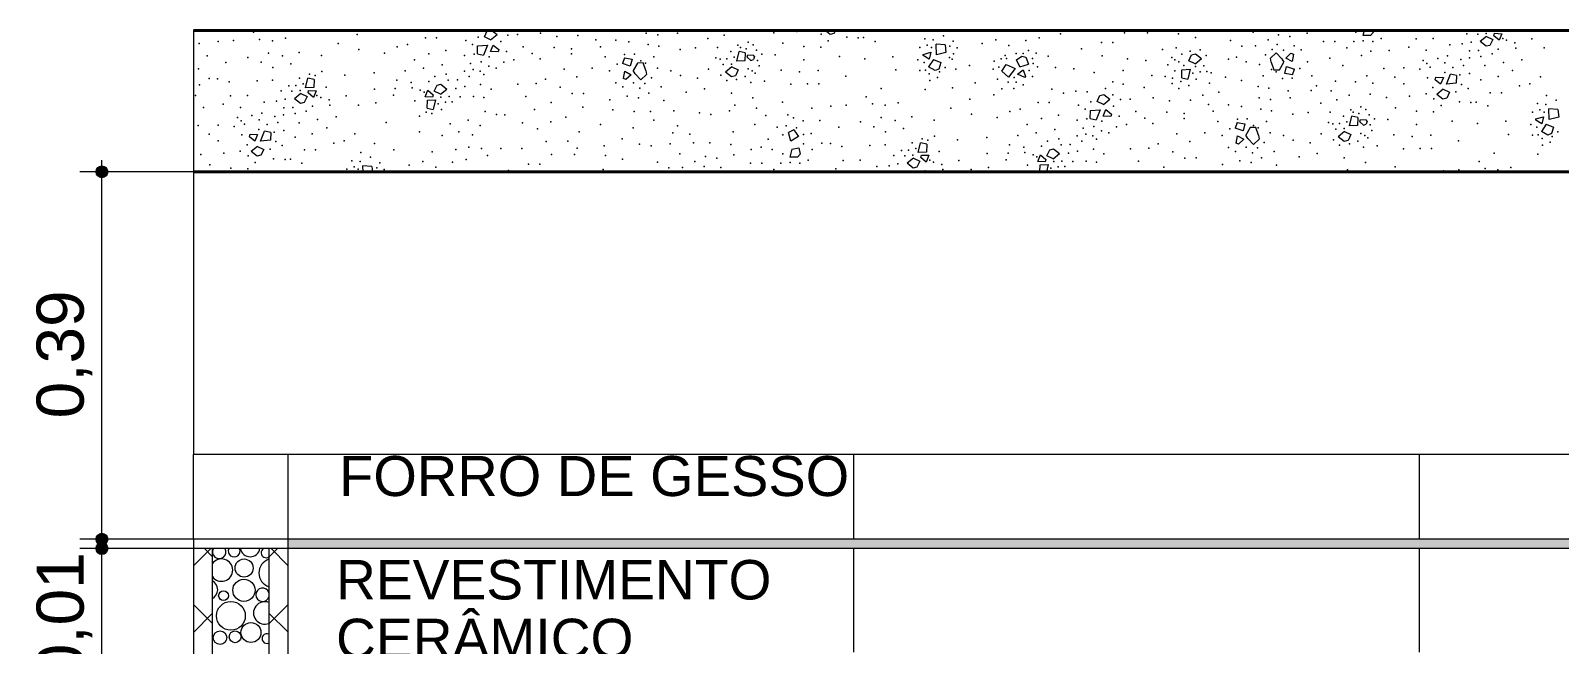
# Model space of a CAD drawing. Header units: metres. Extents: x -1.8 to 75.3, y -2 to 2.8.
# Drawn here: x 69.462 to 71.084, y 1.15 to 1.802 of the extents above; entities that cross this region are included whole.
import ezdxf

# ---------------------------------------------------------------- set-up
doc = ezdxf.new("R2010")
doc.units = ezdxf.units.M
doc.header["$MEASUREMENT"] = 0
for name, color, linetype in [('COTAS CORTE', 7, 'Continuous'), ('FORRO.EXEC', 7, 'Continuous'), ('LAJES.EST', 7, 'Continuous'), ('PAREDE CONSTRUIR', 7, 'Continuous')]:
    doc.layers.add(name, color=color, linetype=linetype)
for name, color, linetype, lineweight, true_color in [('COTAS CORTE_Caneta_No__25', 7, 'Continuous', 13, 0x982312), ('LAJES.EST_Caneta_No__97', 7, 'Continuous', 13, 0x6b6b6b), ('NOTAS-EXECUTIVO.ARQ_Caneta_No__12', 7, 'Continuous', 0, 0x030303), ('PAREDE CONSTRUIR_Caneta_No__96', 7, 'Continuous', 0, 0xb6b6b6), ('PAREDE CONSTRUIR_Caneta_No__97', 7, 'Continuous', 13, 0x6b6b6b)]:
    doc.layers.add(name, color=color, linetype=linetype, lineweight=lineweight, true_color=true_color)
for name, color, linetype, lineweight in [('FORRO.EXEC_Caneta_No__241', 7, 'Continuous', 13), ('LAJES.EST_Caneta_No__1', 7, 'Continuous', 40), ('LAJES.EST_Caneta_No__241', 7, 'Continuous', 13), ('PAREDE CONSTRUIR_Caneta_No__241', 7, 'Continuous', 13), ('PAREDE CONSTRUIR_Caneta_No__83', 84, 'Continuous', 0)]:
    doc.layers.add(name, color=color, linetype=linetype, lineweight=lineweight)
doc.styles.add('GENERATED_STYLE_1', font='arial.ttf')
doc.dimstyles.new('GENERATED_STYLE__2', dxfattribs={"dimtxt": 0.05, "dimasz": 0.02375, "dimexe": 0.18, "dimexo": 0.267183, "dimgap": 0, "dimtad": 1, "dimzin": 0, "dimdsep": 46, "dimtxsty": 'GENERATED_STYLE_1', "dimblk": 'ARROWHEAD_11', "dimblk1": 'ARROWHEAD_11', "dimblk2": 'ARROWHEAD_11', "dimcen": 0.09, "dimclrd": 256, "dimclre": 256, "dimclrt": 256, "dimadec": 0, "dimazin": 0, "dimtfac": 1, "dimtdec": 4, "dimtmove": 0, "dimatfit": 3, "dimfxl": 0, "dimtolj": 1, "dimtzin": 0, "dimarcsym": 0})
pattern_1 = [(45, (120.80917, -1.898244), (-0.03535534, 0.03535534), []), (135, (120.80917, -1.898244), (0.03535534, 0.03535534), [])]

# ---------------------------------------------------------------- blocks, each defined once
blk = doc.blocks.new('*X232', base_point=(120.8092, -1.8982))
at = {"layer": 'LAJES.EST_Caneta_No__241', "color": 7, "linetype": 'Continuous', "lineweight": 13}
for p, q in [((69.9436, 1.7951), (69.9466, 1.8014)), ((69.9466, 1.8014), (69.9479, 1.8018)), ((69.9516, 1.8018), (69.9571, 1.7974)), ((70.3103, 1.7974), (70.3049, 1.8018)), ((70.316, 1.8018), (70.3144, 1.7985)), ((70.8767, 1.8018), (70.8754, 1.7965)), ((70.8857, 1.8018), (70.8861, 1.7996)), ((71.0161, 1.8018), (71.0116, 1.8015)), ((71.0116, 1.8015), (71.0117, 1.8018)), ((69.9362, 1.7771), (69.9365, 1.7854)), ((69.9365, 1.7854), (69.9469, 1.7863)), ((69.9469, 1.7863), (69.9427, 1.7757)), ((69.9502, 1.7919), (69.9436, 1.7951)), ((69.9502, 1.7919), (69.9571, 1.7974)), ((69.9502, 1.7794), (69.953, 1.7864)), ((69.953, 1.7864), (69.9588, 1.7817)), ((70.3144, 1.7985), (70.3103, 1.7974)), ((70.423, 1.7758), (70.4227, 1.7872)), ((70.4322, 1.7866), (70.4227, 1.7872)), ((70.4322, 1.7866), (70.4332, 1.7784)), ((70.8835, 1.7964), (70.8754, 1.7965)), ((70.8861, 1.7996), (70.8835, 1.7964)), ((71.0065, 1.7956), (70.9997, 1.79)), ((71.006, 1.785), (70.9997, 1.79)), ((71.0101, 1.786), (71.006, 1.785)), ((71.0065, 1.7956), (71.0132, 1.7924)), ((71.0132, 1.7924), (71.0101, 1.786)), ((71.0141, 1.7962), (71.0148, 1.7988)), ((71.0199, 1.7914), (71.0141, 1.7962)), ((71.0148, 1.7988), (71.0228, 1.7984)), ((71.0228, 1.7984), (71.0199, 1.7914)), ((69.9362, 1.7771), (69.9427, 1.7757)), ((69.9582, 1.779), (69.9502, 1.7794)), ((69.9588, 1.7817), (69.9582, 1.779)), ((70.0923, 1.7729), (70.09, 1.7667)), ((70.0923, 1.7729), (70.1005, 1.7715)), ((70.1005, 1.7715), (70.0984, 1.7638)), ((70.112, 1.7676), (70.106, 1.7673)), ((70.115, 1.7593), (70.112, 1.7676)), ((70.2113, 1.7691), (70.2138, 1.7794)), ((70.22, 1.7697), (70.2113, 1.7691)), ((70.2203, 1.778), (70.2138, 1.7794)), ((70.2203, 1.778), (70.22, 1.7697)), ((70.2222, 1.7734), (70.2229, 1.776)), ((70.2262, 1.77), (70.2222, 1.7734)), ((70.2229, 1.776), (70.2292, 1.7757)), ((70.2262, 1.77), (70.229, 1.771)), ((70.2302, 1.7741), (70.229, 1.771)), ((70.2302, 1.7741), (70.2292, 1.7757)), ((70.409, 1.7752), (70.4091, 1.7765)), ((70.4155, 1.7714), (70.409, 1.7752)), ((70.4091, 1.7765), (70.4171, 1.7788)), ((70.4201, 1.7711), (70.4148, 1.7632)), ((70.4171, 1.7788), (70.4155, 1.7714)), ((70.4201, 1.7711), (70.4277, 1.7677)), ((70.4332, 1.7784), (70.423, 1.7758)), ((70.4277, 1.7677), (70.4257, 1.7609)), ((70.5079, 1.7706), (70.5137, 1.7745)), ((70.5116, 1.7631), (70.5079, 1.7706)), ((70.5137, 1.7745), (70.5178, 1.7734)), ((70.5178, 1.7734), (70.5207, 1.7659)), ((70.6906, 1.7697), (70.6937, 1.7761)), ((70.6973, 1.7665), (70.6906, 1.7697)), ((70.6937, 1.7761), (70.6978, 1.7771)), ((70.6973, 1.7665), (70.7041, 1.7721)), ((70.6978, 1.7771), (70.7041, 1.7721)), ((70.7774, 1.7724), (70.7832, 1.778)), ((70.7779, 1.7682), (70.7774, 1.7724)), ((70.7779, 1.7682), (70.7809, 1.7599)), ((70.7832, 1.778), (70.7893, 1.7717)), ((70.7869, 1.7602), (70.7915, 1.7682)), ((70.7893, 1.7717), (70.7915, 1.7682)), ((70.7936, 1.7725), (70.7991, 1.7776)), ((70.8002, 1.7688), (70.7936, 1.7725)), ((70.7991, 1.7776), (70.8016, 1.7766)), ((70.8016, 1.7766), (70.8002, 1.7688)), ((69.754, 1.7409), (69.7565, 1.7512)), ((69.763, 1.7498), (69.7565, 1.7512)), ((70.0984, 1.7638), (70.09, 1.7667)), ((70.0913, 1.7509), (70.0927, 1.7587)), ((70.0927, 1.7587), (70.0993, 1.7549)), ((70.0993, 1.7549), (70.0938, 1.7498)), ((70.106, 1.7673), (70.1014, 1.7593)), ((70.1035, 1.7558), (70.1014, 1.7593)), ((70.1096, 1.7495), (70.1035, 1.7558)), ((70.1155, 1.7551), (70.1096, 1.7495)), ((70.115, 1.7593), (70.1155, 1.7551)), ((70.2062, 1.7632), (70.1994, 1.7577)), ((70.2057, 1.7527), (70.1994, 1.7577)), ((70.2098, 1.7537), (70.2057, 1.7527)), ((70.2062, 1.7632), (70.2129, 1.76)), ((70.2129, 1.76), (70.2098, 1.7537)), ((70.4218, 1.7593), (70.4148, 1.7632)), ((70.4257, 1.7609), (70.4218, 1.7593)), ((70.4925, 1.7587), (70.4969, 1.7657)), ((70.4925, 1.7587), (70.4995, 1.7523)), ((70.4969, 1.7657), (70.5064, 1.7613)), ((70.5064, 1.7613), (70.4995, 1.7523)), ((70.5091, 1.7553), (70.5151, 1.76)), ((70.5168, 1.752), (70.5091, 1.7553)), ((70.5116, 1.7631), (70.5207, 1.7659)), ((70.5151, 1.76), (70.5177, 1.753)), ((70.5177, 1.753), (70.5168, 1.752)), ((70.6832, 1.7517), (70.6835, 1.76)), ((70.6832, 1.7517), (70.6897, 1.7503)), ((70.6835, 1.76), (70.6922, 1.7606)), ((70.6922, 1.7606), (70.6897, 1.7503)), ((70.7809, 1.7599), (70.7869, 1.7602)), ((70.7924, 1.756), (70.7945, 1.7637)), ((70.8006, 1.7546), (70.7924, 1.756)), ((70.7945, 1.7637), (70.8029, 1.7608)), ((70.8006, 1.7546), (70.8029, 1.7608)), ((70.952, 1.7496), (70.9527, 1.7523)), ((70.9527, 1.7523), (70.9607, 1.7519)), ((70.9607, 1.7519), (70.9578, 1.7449)), ((70.9639, 1.745), (70.9682, 1.7556)), ((70.9747, 1.7542), (70.9682, 1.7556)), ((70.9747, 1.7542), (70.9744, 1.7459)), ((69.7489, 1.735), (69.7421, 1.7294)), ((69.7489, 1.735), (69.7556, 1.7318)), ((69.7627, 1.7414), (69.754, 1.7409)), ((69.7566, 1.7356), (69.7572, 1.7382)), ((69.7624, 1.7308), (69.7566, 1.7356)), ((69.7572, 1.7382), (69.7652, 1.7379)), ((69.7652, 1.7379), (69.7624, 1.7308)), ((69.763, 1.7498), (69.7627, 1.7414)), ((69.8807, 1.7313), (69.8836, 1.7383)), ((69.8836, 1.7383), (69.8894, 1.7335)), ((69.8903, 1.7374), (69.8934, 1.7437)), ((69.897, 1.7342), (69.8903, 1.7374)), ((69.8934, 1.7437), (69.8975, 1.7447)), ((69.897, 1.7342), (69.9038, 1.7397)), ((69.8975, 1.7447), (69.9038, 1.7397)), ((70.0938, 1.7498), (70.0913, 1.7509)), ((70.9578, 1.7449), (70.952, 1.7496)), ((70.9606, 1.7394), (70.9538, 1.7339)), ((70.9606, 1.7394), (70.9673, 1.7362)), ((70.9744, 1.7459), (70.9639, 1.745)), ((70.9673, 1.7362), (70.9642, 1.7299)), ((69.7485, 1.7244), (69.7421, 1.7294)), ((69.7525, 1.7254), (69.7485, 1.7244)), ((69.7556, 1.7318), (69.7525, 1.7254)), ((69.8887, 1.7309), (69.8807, 1.7313)), ((69.8829, 1.7194), (69.8832, 1.7277)), ((69.8829, 1.7194), (69.8894, 1.718)), ((69.8832, 1.7277), (69.8919, 1.7283)), ((69.8894, 1.7335), (69.8887, 1.7309)), ((69.8919, 1.7283), (69.8894, 1.718)), ((70.5934, 1.7265), (70.5965, 1.7328)), ((70.6001, 1.7233), (70.5934, 1.7265)), ((70.5965, 1.7328), (70.6005, 1.7339)), ((70.6001, 1.7233), (70.6069, 1.7288)), ((70.6005, 1.7339), (70.6069, 1.7288)), ((70.9601, 1.7289), (70.9538, 1.7339)), ((70.9642, 1.7299), (70.9601, 1.7289)), ((70.586, 1.7085), (70.5863, 1.7168)), ((70.586, 1.7085), (70.5925, 1.7071)), ((70.5863, 1.7168), (70.5968, 1.7177)), ((70.5968, 1.7177), (70.5925, 1.7071)), ((70.6, 1.7108), (70.6028, 1.7178)), ((70.608, 1.7105), (70.6, 1.7108)), ((70.6028, 1.7178), (70.6086, 1.7131)), ((70.6086, 1.7131), (70.608, 1.7105)), ((70.7421, 1.7043), (70.7398, 1.6981)), ((70.7421, 1.7043), (70.7503, 1.7029)), ((70.7503, 1.7029), (70.7482, 1.6952)), ((70.8611, 1.7005), (70.8636, 1.7108)), ((70.8701, 1.7094), (70.8636, 1.7108)), ((70.8701, 1.7094), (70.8698, 1.7011)), ((70.872, 1.7048), (70.8727, 1.7074)), ((70.8761, 1.7014), (70.872, 1.7048)), ((70.8727, 1.7074), (70.879, 1.7071)), ((70.88, 1.7055), (70.8788, 1.7025)), ((70.88, 1.7055), (70.879, 1.7071)), ((71.0588, 1.7066), (71.0589, 1.7079)), ((71.0653, 1.7028), (71.0588, 1.7066)), ((71.0589, 1.7079), (71.067, 1.7102)), ((71.0699, 1.7025), (71.0646, 1.6946)), ((71.067, 1.7102), (71.0653, 1.7028)), ((71.0699, 1.7025), (71.0775, 1.6991)), ((71.0728, 1.7072), (71.0725, 1.7186)), ((71.082, 1.718), (71.0725, 1.7186)), ((71.083, 1.7098), (71.0728, 1.7072)), ((71.082, 1.718), (71.083, 1.7098)), ((69.6945, 1.689), (69.6951, 1.6917)), ((69.7002, 1.6843), (69.6945, 1.689)), ((69.6951, 1.6917), (69.7031, 1.6913)), ((69.7031, 1.6913), (69.7002, 1.6843)), ((69.7063, 1.6844), (69.7106, 1.695)), ((69.7171, 1.6936), (69.7106, 1.695)), ((69.7171, 1.6936), (69.7168, 1.6853)), ((70.272, 1.6962), (70.266, 1.6934)), ((70.2687, 1.6845), (70.266, 1.6934)), ((70.2768, 1.6894), (70.2687, 1.6845)), ((70.272, 1.6962), (70.2768, 1.6894)), ((70.7482, 1.6952), (70.7398, 1.6981)), ((70.7411, 1.6823), (70.7425, 1.6901)), ((70.7425, 1.6901), (70.7491, 1.6863)), ((70.7491, 1.6863), (70.7436, 1.6812)), ((70.7558, 1.6987), (70.7512, 1.6907)), ((70.7534, 1.6872), (70.7512, 1.6907)), ((70.7594, 1.6809), (70.7534, 1.6872)), ((70.7618, 1.699), (70.7558, 1.6987)), ((70.7653, 1.6865), (70.7594, 1.6809)), ((70.7648, 1.6907), (70.7618, 1.699)), ((70.7648, 1.6907), (70.7653, 1.6865)), ((70.856, 1.6946), (70.8492, 1.6891)), ((70.8556, 1.6841), (70.8492, 1.6891)), ((70.856, 1.6946), (70.8627, 1.6914)), ((70.8627, 1.6914), (70.8596, 1.6851)), ((70.8698, 1.7011), (70.8611, 1.7005)), ((70.8761, 1.7014), (70.8788, 1.7025)), ((71.0716, 1.6907), (71.0646, 1.6946)), ((71.0755, 1.6923), (71.0716, 1.6907)), ((71.0775, 1.6991), (71.0755, 1.6923)), ((69.703, 1.6788), (69.6962, 1.6733)), ((69.7026, 1.6683), (69.6962, 1.6733)), ((69.703, 1.6788), (69.7097, 1.6756)), ((69.7168, 1.6853), (69.7063, 1.6844)), ((69.7097, 1.6756), (69.7066, 1.6693)), ((70.2697, 1.6759), (70.2677, 1.6674)), ((70.2697, 1.6759), (70.277, 1.6774)), ((70.2784, 1.6705), (70.2757, 1.6672)), ((70.277, 1.6774), (70.2784, 1.6705)), ((70.4038, 1.6723), (70.4063, 1.6826)), ((70.4125, 1.6728), (70.4038, 1.6723)), ((70.4128, 1.6812), (70.4063, 1.6826)), ((70.4128, 1.6812), (70.4125, 1.6728)), ((70.5401, 1.6688), (70.5432, 1.6751)), ((70.5432, 1.6751), (70.5473, 1.6762)), ((70.5468, 1.6656), (70.5536, 1.6711)), ((70.5473, 1.6762), (70.5536, 1.6711)), ((70.7436, 1.6812), (70.7411, 1.6823)), ((70.8596, 1.6851), (70.8556, 1.6841)), ((69.7066, 1.6693), (69.7026, 1.6683)), ((69.8151, 1.6518), (69.8149, 1.658)), ((69.8244, 1.6574), (69.8149, 1.658)), ((69.8244, 1.6574), (69.8251, 1.6518)), ((70.2757, 1.6672), (70.2677, 1.6674)), ((70.3988, 1.6664), (70.3919, 1.6608)), ((70.3983, 1.6558), (70.3919, 1.6608)), ((70.4024, 1.6568), (70.3983, 1.6558)), ((70.3988, 1.6664), (70.4054, 1.6632)), ((70.4054, 1.6632), (70.4024, 1.6568)), ((70.4064, 1.667), (70.4071, 1.6696)), ((70.4122, 1.6622), (70.4064, 1.667)), ((70.4071, 1.6696), (70.415, 1.6693)), ((70.415, 1.6693), (70.4122, 1.6622)), ((70.5305, 1.6627), (70.5334, 1.6697)), ((70.5385, 1.6623), (70.5305, 1.6627)), ((70.5327, 1.6518), (70.533, 1.6591)), ((70.533, 1.6591), (70.5417, 1.6597)), ((70.5334, 1.6697), (70.5392, 1.665)), ((70.5392, 1.665), (70.5385, 1.6623)), ((70.5417, 1.6597), (70.5398, 1.6518)), ((70.5468, 1.6656), (70.5401, 1.6688))]:
    blk.add_line(p, q, dxfattribs=at)
for p in [(69.6989, 1.7999), (70.0557, 1.8017), (70.2751, 1.8008), (70.4204, 1.8014), (70.7589, 1.8), (70.8677, 1.7999), (69.6412, 1.7881), (69.6614, 1.79), (69.6774, 1.7911), (69.7053, 1.7924), (69.7188, 1.791), (69.7326, 1.7936), (69.7885, 1.7879), (69.8087, 1.7974), (69.851, 1.7845), (69.8621, 1.7869), (69.8812, 1.794), (69.893, 1.794), (69.924, 1.7911), (69.931, 1.7869), (69.937, 1.7947), (69.9611, 1.7901), (69.9686, 1.7969), (69.9786, 1.7975), (69.9847, 1.7845), (70.0031, 1.7989), (70.0177, 1.7838), (70.0204, 1.7956), (70.0426, 1.7964), (70.0618, 1.792), (70.0667, 1.7846), (70.083, 1.7916), (70.0968, 1.7898), (70.1153, 1.7989), (70.1173, 1.7868), (70.1277, 1.7972), (70.1286, 1.7852), (70.1484, 1.7989), (70.1808, 1.7934), (70.191, 1.7838), (70.198, 1.7967), (70.2126, 1.7863), (70.2153, 1.7837), (70.2235, 1.7895), (70.2286, 1.7865), (70.2506, 1.7994), (70.2602, 1.7884), (70.2823, 1.7848), (70.3005, 1.784), (70.3008, 1.7978), (70.3084, 1.7909), (70.3279, 1.7947), (70.34, 1.7939), (70.3457, 1.7944), (70.358, 1.7903), (70.4055, 1.7838), (70.4107, 1.7928), (70.4132, 1.7863), (70.4177, 1.7837), (70.4196, 1.7918), (70.4305, 1.7963), (70.4373, 1.7852), (70.4407, 1.7906), (70.4716, 1.7881), (70.4861, 1.7919), (70.4998, 1.7859), (70.5178, 1.7911), (70.5319, 1.7941), (70.5548, 1.7984), (70.5983, 1.789), (70.6102, 1.7891), (70.6225, 1.7994), (70.6469, 1.7994), (70.6799, 1.7983), (70.6978, 1.7943), (70.7351, 1.7913), (70.747, 1.7853), (70.7615, 1.7856), (70.7748, 1.792), (70.7844, 1.7868), (70.7858, 1.7972), (70.798, 1.7954), (70.8023, 1.7855), (70.8161, 1.7991), (70.8336, 1.7901), (70.8456, 1.7902), (70.8659, 1.79), (70.8757, 1.7909), (70.8859, 1.79), (70.8947, 1.7934), (70.9241, 1.7842), (70.932, 1.7929), (70.95, 1.7934), (70.9677, 1.7865), (70.9807, 1.7875), (70.9855, 1.7983), (70.9901, 1.7895), (70.9972, 1.7979), (71.006, 1.7986), (71.0237, 1.7934), (71.0278, 1.7914), (71.0365, 1.7887), (71.0545, 1.793), (69.6496, 1.7749), (69.6696, 1.7678), (69.6929, 1.7733), (69.7068, 1.7683), (69.7148, 1.7779), (69.7294, 1.7748), (69.7472, 1.7786), (69.7709, 1.7751), (69.8104, 1.7815), (69.8377, 1.7779), (69.8695, 1.7705), (69.8848, 1.7769), (69.9029, 1.7805), (69.9225, 1.7751), (69.9327, 1.7767), (69.9401, 1.7686), (69.9487, 1.774), (69.9641, 1.7683), (69.967, 1.7796), (69.975, 1.7707), (69.9943, 1.7773), (70.0028, 1.7716), (70.0359, 1.7771), (70.036, 1.7823), (70.0718, 1.7738), (70.0924, 1.7764), (70.1027, 1.7768), (70.1096, 1.7697), (70.1233, 1.7739), (70.1512, 1.7816), (70.1675, 1.7833), (70.1892, 1.7729), (70.1936, 1.7714), (70.2009, 1.7717), (70.2049, 1.7795), (70.2086, 1.7734), (70.2214, 1.7822), (70.2322, 1.7808), (70.2333, 1.7701), (70.2379, 1.7768), (70.2521, 1.7759), (70.2825, 1.7705), (70.3203, 1.7741), (70.3471, 1.7717), (70.377, 1.774), (70.4035, 1.7706), (70.41, 1.7679), (70.4369, 1.7733), (70.4399, 1.7714), (70.441, 1.7771), (70.4451, 1.7835), (70.4844, 1.7692), (70.4917, 1.7716), (70.4961, 1.7754), (70.4973, 1.772), (70.5075, 1.7774), (70.5152, 1.7774), (70.5206, 1.7806), (70.5248, 1.7721), (70.5289, 1.7779), (70.5414, 1.7744), (70.5769, 1.7824), (70.5989, 1.7749), (70.6258, 1.7717), (70.6451, 1.7701), (70.6627, 1.7816), (70.6726, 1.7732), (70.676, 1.7706), (70.6774, 1.7833), (70.6801, 1.7687), (70.6833, 1.7766), (70.6923, 1.7798), (70.7026, 1.7812), (70.7091, 1.7752), (70.7329, 1.7714), (70.7413, 1.7736), (70.7514, 1.7684), (70.7721, 1.776), (70.7791, 1.7818), (70.7911, 1.7811), (70.81, 1.7812), (70.8167, 1.7685), (70.8404, 1.7725), (70.8583, 1.7835), (70.8737, 1.7751), (70.8838, 1.7797), (70.9032, 1.7804), (70.9394, 1.77), (70.9426, 1.7808), (70.9547, 1.7722), (70.9624, 1.7675), (70.965, 1.7748), (70.9791, 1.771), (70.9883, 1.7728), (70.9885, 1.7803), (70.9981, 1.7806), (71.0003, 1.7743), (71.0124, 1.7769), (71.0189, 1.7821), (71.0244, 1.768), (71.0375, 1.7832), (71.044, 1.7706), (71.0676, 1.7833), (69.6404, 1.761), (69.7193, 1.7627), (69.7384, 1.7663), (69.7476, 1.7512), (69.7581, 1.7555), (69.7641, 1.7539), (69.7713, 1.7583), (69.7956, 1.7544), (69.8268, 1.7567), (69.8595, 1.7591), (69.8791, 1.7617), (69.8911, 1.7529), (69.8988, 1.7653), (69.9032, 1.7554), (69.9225, 1.7585), (69.9275, 1.753), (69.9288, 1.7666), (69.9317, 1.7603), (69.9391, 1.7586), (69.9429, 1.7552), (69.9484, 1.7638), (69.956, 1.7617), (70.0283, 1.7606), (70.0418, 1.7527), (70.0579, 1.7619), (70.0762, 1.759), (70.0844, 1.766), (70.1146, 1.7672), (70.1208, 1.7514), (70.1271, 1.7617), (70.1415, 1.7591), (70.1515, 1.7539), (70.1696, 1.7513), (70.1813, 1.7606), (70.1944, 1.7545), (70.1969, 1.7656), (70.2057, 1.7662), (70.2202, 1.7531), (70.2234, 1.7611), (70.2275, 1.7591), (70.2309, 1.7566), (70.2351, 1.7643), (70.2584, 1.7597), (70.2777, 1.758), (70.2976, 1.7594), (70.3269, 1.7534), (70.38, 1.76), (70.4056, 1.7593), (70.4115, 1.7596), (70.4155, 1.7558), (70.4241, 1.7519), (70.4263, 1.7578), (70.4323, 1.7627), (70.4436, 1.7609), (70.4581, 1.7648), (70.4834, 1.7609), (70.4894, 1.763), (70.5056, 1.7518), (70.5215, 1.7593), (70.5248, 1.7531), (70.5256, 1.7666), (70.5304, 1.7632), (70.5494, 1.7626), (70.5689, 1.761), (70.5905, 1.7572), (70.621, 1.7592), (70.6514, 1.7539), (70.6656, 1.753), (70.6684, 1.7654), (70.6735, 1.7513), (70.6758, 1.7591), (70.6856, 1.7648), (70.6949, 1.7564), (70.6978, 1.7635), (70.7027, 1.758), (70.7066, 1.7642), (70.7099, 1.7583), (70.7143, 1.7568), (70.7295, 1.7524), (70.7657, 1.7658), (70.7696, 1.7536), (70.7783, 1.7603), (70.7833, 1.7578), (70.8085, 1.7614), (70.8211, 1.7537), (70.854, 1.7646), (70.8794, 1.7536), (70.8977, 1.7614), (70.9092, 1.7524), (70.9188, 1.762), (70.9359, 1.7606), (70.9431, 1.7666), (70.9438, 1.7517), (70.9468, 1.763), (70.9622, 1.7573), (70.9707, 1.7627), (70.9782, 1.7546), (70.9821, 1.7647), (70.9883, 1.7562), (71.0047, 1.7645), (71.0187, 1.7528), (71.034, 1.7592), (71.0638, 1.7526), (69.6416, 1.7442), (69.6517, 1.7509), (69.6607, 1.7505), (69.6728, 1.7473), (69.7028, 1.7483), (69.7189, 1.7492), (69.728, 1.7377), (69.7363, 1.7431), (69.7396, 1.7373), (69.7436, 1.7434), (69.7484, 1.738), (69.7513, 1.7451), (69.776, 1.7418), (69.827, 1.7397), (69.8491, 1.7401), (69.8507, 1.749), (69.866, 1.7465), (69.867, 1.741), (69.8757, 1.7383), (69.8798, 1.7363), (69.8846, 1.7476), (69.9054, 1.7491), (69.9134, 1.7402), (69.915, 1.7494), (69.9228, 1.7422), (69.9397, 1.7444), (69.9508, 1.7394), (69.979, 1.7448), (69.9984, 1.7455), (70.0085, 1.7501), (70.0239, 1.7417), (70.0366, 1.735), (70.0487, 1.7351), (70.0829, 1.7462), (70.0906, 1.742), (70.1018, 1.7464), (70.1085, 1.7407), (70.1138, 1.7457), (70.1181, 1.7354), (70.1313, 1.7419), (70.1577, 1.7362), (70.1772, 1.74), (70.2009, 1.7486), (70.2057, 1.7354), (70.2112, 1.7499), (70.2262, 1.7465), (70.2408, 1.7481), (70.2685, 1.7449), (70.2863, 1.7452), (70.2982, 1.7453), (70.3646, 1.7402), (70.4111, 1.7391), (70.416, 1.7488), (70.44, 1.741), (70.464, 1.7461), (70.4877, 1.75), (70.4924, 1.7398), (70.499, 1.7468), (70.5053, 1.7403), (70.5075, 1.7469), (70.515, 1.7441), (70.5455, 1.7394), (70.5578, 1.7354), (70.5709, 1.7374), (70.583, 1.7366), (70.6025, 1.7404), (70.6103, 1.7473), (70.6212, 1.7449), (70.6433, 1.7413), (70.6729, 1.7456), (70.68, 1.7402), (70.6821, 1.7476), (70.6909, 1.7435), (70.6986, 1.7503), (70.7125, 1.7459), (70.7227, 1.7363), (70.7466, 1.7487), (70.7642, 1.7423), (70.7755, 1.7406), (70.7902, 1.7507), (70.7961, 1.7377), (70.8005, 1.7511), (70.8205, 1.7381), (70.8262, 1.7429), (70.8417, 1.7377), (70.8463, 1.7481), (70.8675, 1.7474), (70.8858, 1.7459), (70.9189, 1.7452), (70.9497, 1.7412), (70.9739, 1.7366), (70.9799, 1.7444), (70.9869, 1.7402), (71.0006, 1.7493), (71.0105, 1.7358), (71.0223, 1.7357), (71.0414, 1.7429), (71.0525, 1.7452), (69.6371, 1.7328), (69.6456, 1.7199), (69.6665, 1.7236), (69.6744, 1.7323), (69.685, 1.7202), (69.6924, 1.7328), (69.7101, 1.7259), (69.7232, 1.7269), (69.7309, 1.7197), (69.7325, 1.7289), (69.7406, 1.72), (69.7613, 1.7215), (69.7661, 1.7328), (69.7702, 1.7308), (69.7789, 1.7281), (69.7799, 1.7227), (69.7969, 1.7324), (69.81, 1.7227), (69.8284, 1.7249), (69.8471, 1.7332), (69.8699, 1.7273), (69.8946, 1.724), (69.8975, 1.7312), (69.9024, 1.7257), (69.9063, 1.7318), (69.9096, 1.726), (69.918, 1.7315), (69.9322, 1.7318), (69.9429, 1.7307), (69.9875, 1.7318), (70.0145, 1.7253), (70.0479, 1.7205), (70.0768, 1.7283), (70.0949, 1.7321), (70.107, 1.7302), (70.134, 1.7275), (70.2093, 1.7224), (70.2283, 1.7304), (70.2323, 1.7192), (70.2598, 1.7258), (70.291, 1.7195), (70.3112, 1.7214), (70.3272, 1.7225), (70.3487, 1.7313), (70.3551, 1.7238), (70.3686, 1.7224), (70.3824, 1.725), (70.4383, 1.7193), (70.4585, 1.7288), (70.4841, 1.7334), (70.531, 1.7254), (70.5428, 1.7254), (70.5738, 1.7225), (70.5868, 1.7261), (70.61, 1.7335), (70.611, 1.7215), (70.6184, 1.7284), (70.6284, 1.7289), (70.6529, 1.7303), (70.6702, 1.727), (70.6924, 1.7278), (70.7055, 1.7331), (70.7116, 1.7234), (70.7328, 1.723), (70.7466, 1.7212), (70.7652, 1.7303), (70.7775, 1.7286), (70.7982, 1.7304), (70.8306, 1.7248), (70.8478, 1.7281), (70.8609, 1.7333), (70.8733, 1.7209), (70.8831, 1.7342), (70.9004, 1.7308), (70.91, 1.7198), (70.9249, 1.7322), (70.9423, 1.7344), (70.9507, 1.7292), (70.9582, 1.7223), (70.9777, 1.7261), (70.9898, 1.7253), (70.9955, 1.7258), (71.0078, 1.7217), (71.0605, 1.7242), (71.0695, 1.7232), (71.0702, 1.7328), (71.0803, 1.7278), (69.6818, 1.7095), (69.6856, 1.706), (69.6971, 1.7117), (69.7048, 1.7069), (69.7075, 1.7142), (69.7215, 1.7104), (69.7245, 1.7042), (69.7307, 1.7122), (69.7428, 1.7137), (69.7472, 1.7039), (69.7548, 1.7163), (69.7668, 1.7074), (69.7864, 1.7101), (69.8396, 1.7042), (69.8747, 1.7109), (69.8818, 1.7152), (69.8879, 1.7137), (69.8983, 1.7179), (69.9075, 1.7029), (69.9266, 1.7065), (69.9445, 1.7158), (69.9565, 1.7125), (69.9655, 1.7122), (69.9842, 1.7037), (69.9968, 1.7178), (70.0142, 1.705), (70.03, 1.7097), (70.08, 1.7176), (70.1024, 1.7159), (70.1198, 1.7159), (70.1234, 1.7065), (70.1444, 1.7167), (70.1717, 1.7144), (70.1838, 1.7125), (70.2036, 1.7167), (70.2422, 1.7115), (70.2654, 1.7123), (70.2716, 1.709), (70.2817, 1.706), (70.2994, 1.7063), (70.3427, 1.7047), (70.3646, 1.7093), (70.3793, 1.7062), (70.397, 1.71), (70.4207, 1.7065), (70.4602, 1.7129), (70.4875, 1.7093), (70.5008, 1.7159), (70.5119, 1.7183), (70.5346, 1.7084), (70.5527, 1.7119), (70.5723, 1.7065), (70.5808, 1.7183), (70.5825, 1.7081), (70.5985, 1.7054), (70.6168, 1.711), (70.6345, 1.7159), (70.6442, 1.7087), (70.6526, 1.703), (70.6675, 1.7152), (70.6857, 1.7085), (70.6858, 1.7137), (70.7165, 1.716), (70.7216, 1.7052), (70.7422, 1.7078), (70.7525, 1.7082), (70.7671, 1.7182), (70.7731, 1.7053), (70.7785, 1.7166), (70.801, 1.713), (70.8173, 1.7147), (70.839, 1.7043), (70.8408, 1.7152), (70.8434, 1.7028), (70.8507, 1.7031), (70.8547, 1.7109), (70.8584, 1.7048), (70.8624, 1.7177), (70.8652, 1.7151), (70.8712, 1.7136), (70.8784, 1.7179), (70.882, 1.7122), (70.8878, 1.7082), (70.9019, 1.7073), (70.9321, 1.7162), (70.9504, 1.7154), (70.9701, 1.7055), (70.997, 1.7031), (71.0268, 1.7054), (71.0553, 1.7152), (71.063, 1.7177), (71.0675, 1.7151), (69.6402, 1.7008), (69.6516, 1.6918), (69.6612, 1.7014), (69.6783, 1.7), (69.6863, 1.6912), (69.6892, 1.7024), (69.7046, 1.6967), (69.7132, 1.7021), (69.7206, 1.694), (69.7308, 1.6956), (69.7431, 1.6887), (69.7611, 1.6922), (69.7764, 1.6986), (69.8063, 1.692), (69.875, 1.6941), (69.8987, 1.6905), (69.9165, 1.6943), (69.9311, 1.6912), (69.9391, 1.7009), (69.9999, 1.6975), (70.0442, 1.6941), (70.0669, 1.7019), (70.0896, 1.6869), (70.1016, 1.6986), (70.1435, 1.6932), (70.1486, 1.7006), (70.1617, 1.6918), (70.2075, 1.6941), (70.2303, 1.7019), (70.2445, 1.6863), (70.2543, 1.6993), (70.2602, 1.691), (70.2637, 1.7006), (70.2746, 1.6986), (70.2821, 1.6915), (70.2902, 1.6924), (70.3194, 1.6992), (70.3566, 1.6997), (70.3691, 1.6941), (70.3882, 1.6977), (70.4079, 1.6869), (70.4211, 1.6897), (70.4766, 1.6881), (70.5093, 1.6905), (70.5193, 1.702), (70.5289, 1.6931), (70.5486, 1.6967), (70.553, 1.6868), (70.5724, 1.6899), (70.5786, 1.698), (70.5816, 1.6917), (70.5889, 1.69), (70.5899, 1.7), (70.5927, 1.6866), (70.5983, 1.6952), (70.6059, 1.6931), (70.6139, 1.6997), (70.6248, 1.7021), (70.6781, 1.692), (70.7077, 1.6933), (70.726, 1.6904), (70.7342, 1.6974), (70.7594, 1.7011), (70.7644, 1.6986), (70.7769, 1.6931), (70.7913, 1.6905), (70.8311, 1.6921), (70.8467, 1.697), (70.8555, 1.6976), (70.8732, 1.6925), (70.8773, 1.6905), (70.8807, 1.688), (70.8831, 1.7015), (70.8849, 1.6957), (70.9082, 1.6911), (70.9275, 1.6894), (70.9323, 1.7019), (70.9474, 1.6908), (71.0298, 1.6914), (71.0533, 1.702), (71.0554, 1.6907), (71.0598, 1.6993), (71.0613, 1.691), (71.0654, 1.6872), (71.0762, 1.6892), (71.0821, 1.6941), (69.6428, 1.6702), (69.6613, 1.6846), (69.6673, 1.6716), (69.6847, 1.6738), (69.6921, 1.6806), (69.7163, 1.676), (69.7223, 1.6838), (69.7293, 1.6796), (69.7529, 1.6752), (69.7647, 1.6751), (69.7838, 1.6823), (69.795, 1.6847), (69.8126, 1.6722), (69.8272, 1.6819), (69.8475, 1.6751), (69.8881, 1.673), (69.9133, 1.6755), (69.9271, 1.6781), (69.9406, 1.6767), (69.9611, 1.6765), (69.9834, 1.6765), (70.009, 1.6838), (70.0147, 1.6702), (70.0322, 1.6845), (70.0391, 1.6702), (70.0421, 1.6768), (70.0708, 1.6793), (70.1083, 1.6812), (70.1205, 1.6793), (70.1407, 1.6816), (70.1511, 1.6708), (70.1653, 1.6824), (70.1827, 1.6824), (70.2051, 1.6807), (70.2265, 1.6755), (70.2372, 1.6778), (70.2489, 1.6756), (70.26, 1.6708), (70.282, 1.6816), (70.2914, 1.6756), (70.3015, 1.6823), (70.3106, 1.6819), (70.3226, 1.6787), (70.3526, 1.6797), (70.3687, 1.6806), (70.3861, 1.6745), (70.3934, 1.6749), (70.3974, 1.6826), (70.4011, 1.6765), (70.4139, 1.6853), (70.4258, 1.6732), (70.4454, 1.6858), (70.4768, 1.6711), (70.499, 1.6715), (70.5005, 1.6804), (70.5159, 1.6779), (70.5168, 1.6724), (70.5344, 1.679), (70.5409, 1.6843), (70.5552, 1.6805), (70.5633, 1.6716), (70.5648, 1.6808), (70.5726, 1.6736), (70.5774, 1.6844), (70.5895, 1.6758), (70.6006, 1.6708), (70.6288, 1.6762), (70.6482, 1.6769), (70.6583, 1.6815), (70.6737, 1.6731), (70.6917, 1.6841), (70.7327, 1.6776), (70.7404, 1.6734), (70.7516, 1.6778), (70.7583, 1.6721), (70.7636, 1.6771), (70.7706, 1.6828), (70.7812, 1.6733), (70.8013, 1.6853), (70.8194, 1.6827), (70.827, 1.6714), (70.8442, 1.6859), (70.8507, 1.68), (70.861, 1.6814), (70.87, 1.6845), (70.876, 1.6779), (70.8906, 1.6795), (70.9183, 1.6763), (70.9361, 1.6766), (70.948, 1.6767), (70.9767, 1.6848), (71.0144, 1.6716), (71.0609, 1.6705), (71.0658, 1.6802), (71.074, 1.6833), (69.6525, 1.6592), (69.6746, 1.6556), (69.6928, 1.6548), (69.6931, 1.6686), (69.7006, 1.6617), (69.7201, 1.6655), (69.7322, 1.6647), (69.738, 1.6652), (69.7502, 1.6611), (69.7978, 1.6546), (69.8029, 1.6636), (69.8054, 1.6571), (69.8099, 1.6545), (69.8119, 1.6626), (69.8227, 1.6672), (69.8295, 1.656), (69.8329, 1.6615), (69.8373, 1.6543), (69.8638, 1.6589), (69.8783, 1.6627), (69.892, 1.6567), (69.91, 1.6619), (69.9242, 1.6649), (69.9471, 1.6692), (69.9905, 1.6598), (70.0024, 1.6599), (70.0696, 1.6541), (70.0721, 1.6691), (70.09, 1.6652), (70.1274, 1.6621), (70.1392, 1.6561), (70.1538, 1.6564), (70.167, 1.6628), (70.1766, 1.6576), (70.1781, 1.668), (70.1902, 1.6662), (70.1945, 1.6563), (70.2083, 1.6699), (70.2258, 1.6609), (70.2379, 1.661), (70.2505, 1.6543), (70.2582, 1.6608), (70.2679, 1.6618), (70.2781, 1.6608), (70.2869, 1.6643), (70.3163, 1.655), (70.3242, 1.6637), (70.3422, 1.6642), (70.3599, 1.6573), (70.373, 1.6583), (70.3778, 1.6691), (70.3823, 1.6603), (70.3894, 1.6687), (70.3982, 1.6694), (70.4159, 1.6642), (70.42, 1.6622), (70.4288, 1.6595), (70.4297, 1.6541), (70.4467, 1.6638), (70.4598, 1.6542), (70.4782, 1.6563), (70.4969, 1.6646), (70.5197, 1.6587), (70.5255, 1.6697), (70.5296, 1.6677), (70.5444, 1.6555), (70.5474, 1.6626), (70.5522, 1.6571), (70.5561, 1.6632), (70.5594, 1.6574), (70.5678, 1.6629), (70.582, 1.6632), (70.5927, 1.6621), (70.6374, 1.6632), (70.6643, 1.6567), (70.6864, 1.6664), (70.6985, 1.6665), (70.7266, 1.6597), (70.7447, 1.6635), (70.7568, 1.6617), (70.7679, 1.6668), (70.7838, 1.6589), (70.8076, 1.6676), (70.8555, 1.6668), (70.8782, 1.6618), (70.9096, 1.6572), (70.9771, 1.6539), (70.9985, 1.6627), (71.005, 1.6552), (71.0322, 1.6564), (69.9692, 1.6533), (70.055, 1.6524), (70.0948, 1.652), (70.1713, 1.6526), (70.1833, 1.6519), (70.2022, 1.6521), (70.4111, 1.6529), (70.6977, 1.6519), (70.8591, 1.6538), (70.961, 1.6528), (71.0184, 1.6538)]:
    blk.add_point(p, dxfattribs=at)
blk = doc.blocks.new('*X233', base_point=(120.8092, -1.8982))
at = {"layer": 'PAREDE CONSTRUIR_Caneta_No__96', "color": 253, "linetype": 'Continuous', "lineweight": 0, "true_color": 0xb6b6b6}
for centre, radius in [((69.6888, 1.2312), 0.00959), ((69.6886, 1.2076), 0.0118), ((69.667, 1.2018), 0.00517), ((69.6748, 1.1804), 0.0153), ((69.6961, 1.1627), 0.0106), ((69.6633, 1.1573), 0.00715), ((69.6793, 1.1582), 0.00627)]:
    blk.add_circle(centre, radius, dxfattribs=at)
for centre, radius, start, end in [((69.6624, 1.2483), 0.00715, 151.4275, 28.5725), ((69.6783, 1.2492), 0.00627, 156.1784, 23.8216), ((69.6952, 1.2537), 0.0106, 190.2924, 349.7076), ((69.712, 1.2473), 0.00517, 120.4832, 306.8479), ((69.712, 1.2473), 0.00517, 53.1521, 59.5168), ((69.6648, 1.229), 0.0119, 215.8077, 144.1923), ((69.7198, 1.2259), 0.0153, 107.9174, 252.0826), ((69.6502, 1.2082), 0.0106, 297.6895, 62.3105), ((69.7083, 1.2028), 0.00715, 17.4978, 342.5022), ((69.7107, 1.1835), 0.0119, 68.3463, 291.6537), ((69.6436, 1.1621), 0.0118, 348.1222, 11.8778), ((69.713, 1.1563), 0.00517, 65.1417, 294.8583)]:
    blk.add_arc(centre, radius, start, end, dxfattribs=at)
blk = doc.blocks.new('*D234', base_point=(120.8092, -1.8982))
at = {"layer": 'COTAS CORTE_Caneta_No__25', "linetype": 'Continuous', "lineweight": 13, "true_color": 0x982312}
for points in [[(69.5317, 1.2518), (69.5322, 1.2494), (69.5336, 1.2473), (69.5356, 1.246), (69.538, 1.2455), (69.5404, 1.246), (69.5424, 1.2473), (69.5438, 1.2494), (69.5442, 1.2518), (69.5438, 1.2541), (69.5424, 1.2562), (69.5404, 1.2575), (69.538, 1.258), (69.5356, 1.2575), (69.5336, 1.2562), (69.5322, 1.2541)], [(69.5317, -1.8982), (69.5322, -1.9006), (69.5336, -1.9027), (69.5356, -1.904), (69.538, -1.9045), (69.5404, -1.904), (69.5424, -1.9027), (69.5438, -1.9006), (69.5442, -1.8982), (69.5438, -1.8959), (69.5424, -1.8938), (69.5404, -1.8925), (69.538, -1.892), (69.5356, -1.8925), (69.5336, -1.8938), (69.5322, -1.8959)]]:
    blk.add_hatch(color=24, dxfattribs=at).paths.add_polyline_path(points)
at = {"layer": 'COTAS CORTE_Caneta_No__25', "color": 24, "linetype": 'Continuous', "lineweight": 13, "true_color": 0x982312}
for p, q in [((69.5317, 1.2518), (69.5145, 1.2518)), ((69.8052, 1.2518), (69.5442, 1.2518)), ((69.538, -1.892), (69.538, 1.2455)), ((69.5317, -1.8982), (69.5145, -1.8982)), ((69.538, -1.9107), (69.538, -1.9045)), ((69.8052, -1.8982), (69.5442, -1.8982))]:
    blk.add_line(p, q, dxfattribs=at)
for centre in [(69.538, 1.2518), (69.538, -1.8982)]:
    blk.add_circle(centre, 0.00625, dxfattribs=at)
at = {"layer": 'COTAS CORTE_Caneta_No__25', "color": 24, "lineweight": 13, "true_color": 0x982312, "char_height": 0.05, "attachment_point": 7, "rotation": 90, "style": 'GENERATED_STYLE_1'}
for s, insert in [('\\A1;{\\pql;\\fArial|b0|i0|c0|p0;\\W1.000000;0,01}', (69.528, 1.112)), ('\\A1;{\\pql;\\fArial|b0|i0|c0|p0;\\W1.000000;3,15}', (69.528, -0.4567))]:
    blk.add_mtext(s, dxfattribs=dict(at, insert=insert))
blk = doc.blocks.new('ARROWHEAD_11')
at = {"color": 0, "linetype": 'Continuous', "lineweight": 0}
blk.add_line((0, 0), (-1, 0), dxfattribs=at)
at = {"color": 0, "linetype": 'Continuous', "lineweight": 0, "const_width": 0.25, "flags": 128}
blk.add_lwpolyline([(-0.125, 0, 1), (0.125, 0, 1)], format="xyb", close=True, dxfattribs=at)
blk = doc.blocks.new('*D235', base_point=(120.8092, -1.8982))
at = {"layer": 'COTAS CORTE_Caneta_No__25', "linetype": 'Continuous', "lineweight": 13, "true_color": 0x982312}
for points in [[(69.5317, 1.2618), (69.5322, 1.2594), (69.5336, 1.2573), (69.5356, 1.256), (69.538, 1.2555), (69.5404, 1.256), (69.5424, 1.2573), (69.5438, 1.2594), (69.5442, 1.2618), (69.5438, 1.2641), (69.5424, 1.2662), (69.5404, 1.2675), (69.538, 1.268), (69.5356, 1.2675), (69.5336, 1.2662), (69.5322, 1.2641)], [(69.5317, 1.2518), (69.5322, 1.2494), (69.5336, 1.2473), (69.5356, 1.246), (69.538, 1.2455), (69.5404, 1.246), (69.5424, 1.2473), (69.5438, 1.2494), (69.5442, 1.2518), (69.5438, 1.2541), (69.5424, 1.2562), (69.5404, 1.2575), (69.538, 1.258), (69.5356, 1.2575), (69.5336, 1.2562), (69.5322, 1.2541)]]:
    blk.add_hatch(color=24, dxfattribs=at).paths.add_polyline_path(points)
at = {"layer": 'COTAS CORTE_Caneta_No__25', "color": 24, "linetype": 'Continuous', "lineweight": 13, "true_color": 0x982312}
for p, q in [((69.5317, 1.2618), (69.5145, 1.2618)), ((69.5317, 1.2518), (69.5145, 1.2518)), ((69.538, 1.2518), (69.538, 1.2555)), ((69.8052, 1.2618), (69.5442, 1.2618)), ((69.8052, 1.2518), (69.5442, 1.2518))]:
    blk.add_line(p, q, dxfattribs=at)
for centre in [(69.538, 1.2618), (69.538, 1.2518)]:
    blk.add_circle(centre, 0.00625, dxfattribs=at)
blk = doc.blocks.new('*D236', base_point=(120.8092, -1.8982))
at = {"layer": 'COTAS CORTE_Caneta_No__25', "linetype": 'Continuous', "lineweight": 13, "true_color": 0x982312}
for points in [[(69.5317, 1.6518), (69.5322, 1.6494), (69.5336, 1.6473), (69.5356, 1.646), (69.538, 1.6455), (69.5404, 1.646), (69.5424, 1.6473), (69.5438, 1.6494), (69.5442, 1.6518), (69.5438, 1.6541), (69.5424, 1.6562), (69.5404, 1.6575), (69.538, 1.658), (69.5356, 1.6575), (69.5336, 1.6562), (69.5322, 1.6541)], [(69.5317, 1.2618), (69.5322, 1.2594), (69.5336, 1.2573), (69.5356, 1.256), (69.538, 1.2555), (69.5404, 1.256), (69.5424, 1.2573), (69.5438, 1.2594), (69.5442, 1.2618), (69.5438, 1.2641), (69.5424, 1.2662), (69.5404, 1.2675), (69.538, 1.268), (69.5356, 1.2675), (69.5336, 1.2662), (69.5322, 1.2641)]]:
    blk.add_hatch(color=24, dxfattribs=at).paths.add_polyline_path(points)
at = {"layer": 'COTAS CORTE_Caneta_No__25', "color": 24, "linetype": 'Continuous', "lineweight": 13, "true_color": 0x982312}
for p, q in [((69.538, 1.658), (69.538, 1.6643)), ((69.5317, 1.6518), (69.5145, 1.6518)), ((69.538, 1.268), (69.538, 1.6455)), ((69.8052, 1.6518), (69.5442, 1.6518)), ((69.5317, 1.2618), (69.5145, 1.2618)), ((69.8052, 1.2618), (69.5442, 1.2618))]:
    blk.add_line(p, q, dxfattribs=at)
for centre in [(69.538, 1.6518), (69.538, 1.2618)]:
    blk.add_circle(centre, 0.00625, dxfattribs=at)
at = {"layer": 'COTAS CORTE_Caneta_No__25', "color": 24, "lineweight": 13, "true_color": 0x982312, "insert": (69.528, 1.39), "char_height": 0.05, "attachment_point": 7, "rotation": 90, "style": 'GENERATED_STYLE_1'}
blk.add_mtext('\\A1;{\\pql;\\fArial|b0|i0|c0|p0;\\W1.000000;0,39}', dxfattribs=at)

msp = doc.modelspace()

# ---------------------------------------------------------------- hatches: boundary and pattern name
at = {"layer": 'FORRO.EXEC', "linetype": 'Continuous', "lineweight": 0, "true_color": 0xffffff}
msp.add_hatch(color=7, dxfattribs=at).paths.add_polyline_path([(69.7351, 1.2518), (75.1151, 1.2518), (75.1151, 1.2618), (69.7351, 1.2618)])
at = {"layer": 'PAREDE CONSTRUIR_Caneta_No__83', "linetype": 'Continuous', "lineweight": 0}
h = msp.add_hatch(dxfattribs=at)
h.set_pattern_fill('Placomur_000f', color=84, style=0, pattern_type=2)
h.set_pattern_definition(pattern_1)
h.paths.add_polyline_path([(69.6351, -1.8982), (69.6551, -1.8982), (69.6551, 1.2518), (69.6351, 1.2518)])
h = msp.add_hatch(dxfattribs=at)
h.set_pattern_fill('Placomur_000f', color=84, style=0, pattern_type=2)
h.set_pattern_definition(pattern_1)
h.paths.add_polyline_path([(69.7151, -1.8982), (69.7351, -1.8982), (69.7351, 1.2518), (69.7151, 1.2518)])
at = {"layer": 'PAREDE CONSTRUIR_Caneta_No__97', "linetype": 'Continuous', "lineweight": 13, "true_color": 0x6b6b6b}
h = msp.add_hatch(dxfattribs=at)
h.set_pattern_fill('Ceramica_60_x_60_000f', color=251, style=0, pattern_type=2)
h.set_pattern_definition([(0, (69.73513, -1.89824), (0, 0.6), []), (90, (69.73513, -1.89824), (-0.6, 0), [])])
h.paths.add_polyline_path([(75.1151, 1.3518), (69.6351, 1.3518), (69.6351, 1.2518), (69.7351, 1.2518), (69.7351, 1.2618), (75.1151, 1.2618)])
h = msp.add_hatch(dxfattribs=at)
h.set_pattern_fill('Ceramica_60_x_60_000f', color=251, style=0, pattern_type=2)
h.set_pattern_definition([(3e-15, (69.73513, -1.89824), (0, 0.6), []), (90, (69.73513, -1.89824), (-0.6, 0), [])])
h.paths.add_polyline_path([(75.1151, 1.2518), (69.7351, 1.2518), (69.7351, -0.8982), (69.7695, -0.8982), (69.7695, -0.8137), (69.7712, -0.801), (69.7763, -0.7887), (69.7844, -0.7781), (69.795, -0.77), (69.8073, -0.7649), (69.8199, -0.7632), (69.9351, -0.7632), (69.9477, -0.7649), (69.96, -0.77), (69.9706, -0.7781), (69.9787, -0.7887), (69.9838, -0.801), (69.9855, -0.8137), (69.9855, -0.8442), (69.9675, -0.8442), (69.9675, -0.8148), (69.9663, -0.8057), (69.963, -0.7978), (69.9578, -0.791), (69.951, -0.7857), (69.943, -0.7824), (69.9339, -0.7812), (69.8211, -0.7812), (69.812, -0.7824), (69.804, -0.7857), (69.7972, -0.791), (69.792, -0.7978), (69.7887, -0.8057), (69.7875, -0.8148), (69.7875, -0.8982), (69.8565, -0.8982), (69.8565, -0.8882), (69.8635, -0.8882), (69.8635, -0.8982), (70.3351, -0.8982), (70.3351, -1.0982), (70.2068, -1.0982), (70.2068, -1.1532), (70.0178, -1.1532), (70.0178, -1.1882), (69.9358, -1.1882), (69.9358, -1.1582), (69.9358, -1.1532), (69.8628, -1.1532), (69.8628, -1.0982), (69.7351, -1.0982), (69.7351, -1.8982), (72.3631, -1.8982), (72.3631, -1.0982), (72.2589, -1.0982), (72.2589, -1.1532), (72.1858, -1.1532), (72.1858, -1.1582), (72.1858, -1.1882), (72.1038, -1.1882), (72.1038, -1.1532), (71.9149, -1.1532), (71.9149, -1.0982), (71.8131, -1.0982), (71.8131, -0.8982), (72.2581, -0.8982), (72.2581, -0.8882), (72.2651, -0.8882), (72.2651, -0.8982), (72.3341, -0.8982), (72.3341, -0.8148), (72.3329, -0.8057), (72.3297, -0.7978), (72.3244, -0.791), (72.3176, -0.7857), (72.3097, -0.7824), (72.3006, -0.7812), (72.1877, -0.7812), (72.1786, -0.7824), (72.1707, -0.7857), (72.1639, -0.791), (72.1586, -0.7978), (72.1553, -0.8057), (72.1541, -0.8148), (72.1541, -0.8442), (72.1361, -0.8442), (72.1361, -0.8137), (72.1378, -0.801), (72.1429, -0.7887), (72.151, -0.7781), (72.1616, -0.77), (72.1739, -0.7649), (72.1866, -0.7632), (72.3017, -0.7632), (72.3144, -0.7649), (72.3267, -0.77), (72.3373, -0.7781), (72.3454, -0.7887), (72.3505, -0.801), (72.3521, -0.8137), (72.3521, -0.8982), (72.4741, -0.8982), (72.4741, -0.8137), (72.4758, -0.801), (72.4809, -0.7887), (72.489, -0.7781), (72.4996, -0.77), (72.5119, -0.7649), (72.5246, -0.7632), (72.6397, -0.7632), (72.6524, -0.7649), (72.6647, -0.77), (72.6753, -0.7781), (72.6834, -0.7887), (72.6885, -0.801), (72.6901, -0.8137), (72.6901, -0.8442), (72.6721, -0.8442), (72.6721, -0.8148), (72.6709, -0.8057), (72.6677, -0.7978), (72.6624, -0.791), (72.6556, -0.7857), (72.6477, -0.7824), (72.6386, -0.7812), (72.5257, -0.7812), (72.5166, -0.7824), (72.5087, -0.7857), (72.5019, -0.791), (72.4966, -0.7978), (72.4933, -0.8057), (72.4921, -0.8148), (72.4921, -0.8982), (72.5611, -0.8982), (72.5611, -0.8882), (72.5681, -0.8882), (72.5681, -0.8982), (73.0131, -0.8982), (73.0131, -1.0982), (72.9114, -1.0982), (72.9114, -1.1532), (72.7225, -1.1532), (72.7225, -1.1882), (72.6405, -1.1882), (72.6405, -1.1582), (72.6405, -1.1532), (72.5674, -1.1532), (72.5674, -1.0982), (72.4631, -1.0982), (72.4631, -1.8982), (75.1151, -1.8982), (75.1151, -1.0982), (74.9608, -1.0982), (74.9608, -1.1532), (74.8878, -1.1532), (74.8878, -1.1882), (74.8058, -1.1882), (74.8058, -1.1532), (74.6168, -1.1532), (74.6168, -1.0982), (74.5151, -1.0982), (74.5151, -0.8982), (74.9601, -0.8982), (74.9601, -0.8882), (74.9671, -0.8882), (74.9671, -0.8982), (75.0361, -0.8982), (75.0361, -0.8148), (75.0349, -0.8057), (75.0316, -0.7978), (75.0264, -0.791), (75.0196, -0.7857), (75.0117, -0.7824), (75.0025, -0.7812), (74.8897, -0.7812), (74.8806, -0.7824), (74.8727, -0.7857), (74.8659, -0.791), (74.8606, -0.7978), (74.8573, -0.8057), (74.8561, -0.8148), (74.8561, -0.8442), (74.8381, -0.8442), (74.8381, -0.8137), (74.8398, -0.801), (74.8449, -0.7887), (74.853, -0.7781), (74.8636, -0.77), (74.8759, -0.7649), (74.8885, -0.7632), (75.0037, -0.7632), (75.0164, -0.7649), (75.0287, -0.77), (75.0393, -0.7781), (75.0474, -0.7887), (75.0525, -0.801), (75.0541, -0.8137), (75.0541, -0.8982), (75.1151, -0.8982)])
h.paths.add_polyline_path([(71.8723, 0.2618), (70.2923, 0.2618), (70.2923, 1.1418), (71.8723, 1.1418)], flags=0)
h.paths.add_polyline_path([(72.9386, 1.1418), (74.5186, 1.1418), (74.5186, 0.2618), (72.9386, 0.2618)], flags=0)

# ---------------------------------------------------------------- linework, layer by layer
at = {"layer": 'FORRO.EXEC_Caneta_No__241', "color": 7, "linetype": 'Continuous', "lineweight": 13}
for p, q in [((69.6351, 1.2618), (69.6351, 1.2518)), ((69.7351, 1.2618), (69.7351, 1.2518)), ((75.1151, 1.2618), (69.7351, 1.2618)), ((75.1151, 1.2518), (69.7351, 1.2518))]:
    msp.add_line(p, q, dxfattribs=at)
at = {"layer": 'LAJES.EST_Caneta_No__1', "color": 7, "linetype": 'Continuous', "lineweight": 40}
for p, q in [((75.3151, 1.8018), (69.6351, 1.8018)), ((75.1151, 1.6518), (69.6351, 1.6518))]:
    msp.add_line(p, q, dxfattribs=at)
at = {"layer": 'LAJES.EST_Caneta_No__97', "color": 251, "linetype": 'Continuous', "lineweight": 13, "true_color": 0x6b6b6b}
msp.add_line((69.6351, 1.8018), (69.6351, 1.6518), dxfattribs=at)
at = {"layer": 'PAREDE CONSTRUIR_Caneta_No__241', "color": 7, "linetype": 'Continuous', "lineweight": 13}
for p, q in [((69.6351, 1.6518), (69.6351, 1.3518)), ((69.6351, 1.2618), (69.6351, 1.3518)), ((75.1151, 1.3518), (69.6351, 1.3518)), ((69.6351, 1.2518), (69.6351, -1.7982)), ((69.6551, 1.2518), (69.6551, -1.8982)), ((69.7151, 1.2518), (69.7151, -1.8982)), ((69.7351, 1.2518), (69.7351, -1.8982))]:
    msp.add_line(p, q, dxfattribs=at)
at = {"layer": 'PAREDE CONSTRUIR_Caneta_No__241', "color": 7, "linetype": 'Continuous', "lineweight": 13, "flags": 128}
msp.add_lwpolyline([(69.7351, 1.2518), (69.7151, 1.2518), (69.6551, 1.2518), (69.6351, 1.2518)], dxfattribs=at)

# ---------------------------------------------------------------- block references
at = {"layer": 'LAJES.EST', "lineweight": 0}
msp.add_blockref('*X232', (120.8092, -1.8982), dxfattribs=at)
at = {"layer": 'PAREDE CONSTRUIR', "lineweight": 0}
msp.add_blockref('*X233', (120.8092, -1.8982), dxfattribs=at)

# ---------------------------------------------------------------- texts
at = {"layer": 'NOTAS-EXECUTIVO.ARQ_Caneta_No__12', "color": 18, "linetype": 'Continuous', "lineweight": 0, "true_color": 0x030303, "insert": (70.0601, 1.3501), "char_height": 0.0425, "attachment_point": 2, "style": 'GENERATED_STYLE_1'}
msp.add_mtext('\\A1;{\\pqc;\\fArial|b0|i0|c0|p0;\\W1.000000;FORRO DE \\fArial|b0|i0|c0|p0;\\W1.000000;GESSO}', dxfattribs=at)
at = {"layer": 'NOTAS-EXECUTIVO.ARQ_Caneta_No__12', "color": 18, "linetype": 'Continuous', "lineweight": 0, "true_color": 0x030303, "insert": (69.7863, 1.2397), "char_height": 0.041905, "width": 0.74499, "attachment_point": 1, "line_spacing_factor": 0.892098, "style": 'GENERATED_STYLE_1'}
msp.add_mtext('\\A1;{\\pql;\\fArial|b0|i0|c0|p0;\\W1.000000;REVESTIMENTO CERÂMICO\\P\\pql;\\fArial|b0|i0|c0|p0;\\W1.000000;BRANCO 60 x 60cm\\P\\pql;\\fArial|b0|i0|c0|p0;\\W1.000000;ACABAMENTO POLIDO\\fArial|b0|i0|c0|p0;\\W1.000000; }', dxfattribs=at)

# ---------------------------------------------------------------- dimensions: what is measured, and where the dimension line sits
at = {"layer": 'COTAS CORTE', "color": 24, "linetype": 'Continuous', "lineweight": 13, "true_color": 0x982312}
for base, p1, p2, picture, middle in [((69.538, 1.6518), (72.4251, 1.2618), (69.79, 1.6518), '*D236', (69.503, 1.4548)), ((69.538, 1.2618), (72.4251, 1.2518), (72.4251, 1.2618), '*D235', (69.503, 1.1768)), ((69.538, 1.2518), (69.6351, -1.8982), (72.4251, 1.2518), '*D234', (69.503, -0.392))]:
    dim = msp.add_linear_dim(base=base, p1=p1, p2=p2, angle=90, dimstyle='GENERATED_STYLE__2', dxfattribs=at)
    dim.commit()
    dim.dimension.update_dxf_attribs({"geometry": picture, "text_midpoint": middle, "dimtype": 160, "text_rotation": 90})

doc.saveas('drawing.dxf')
